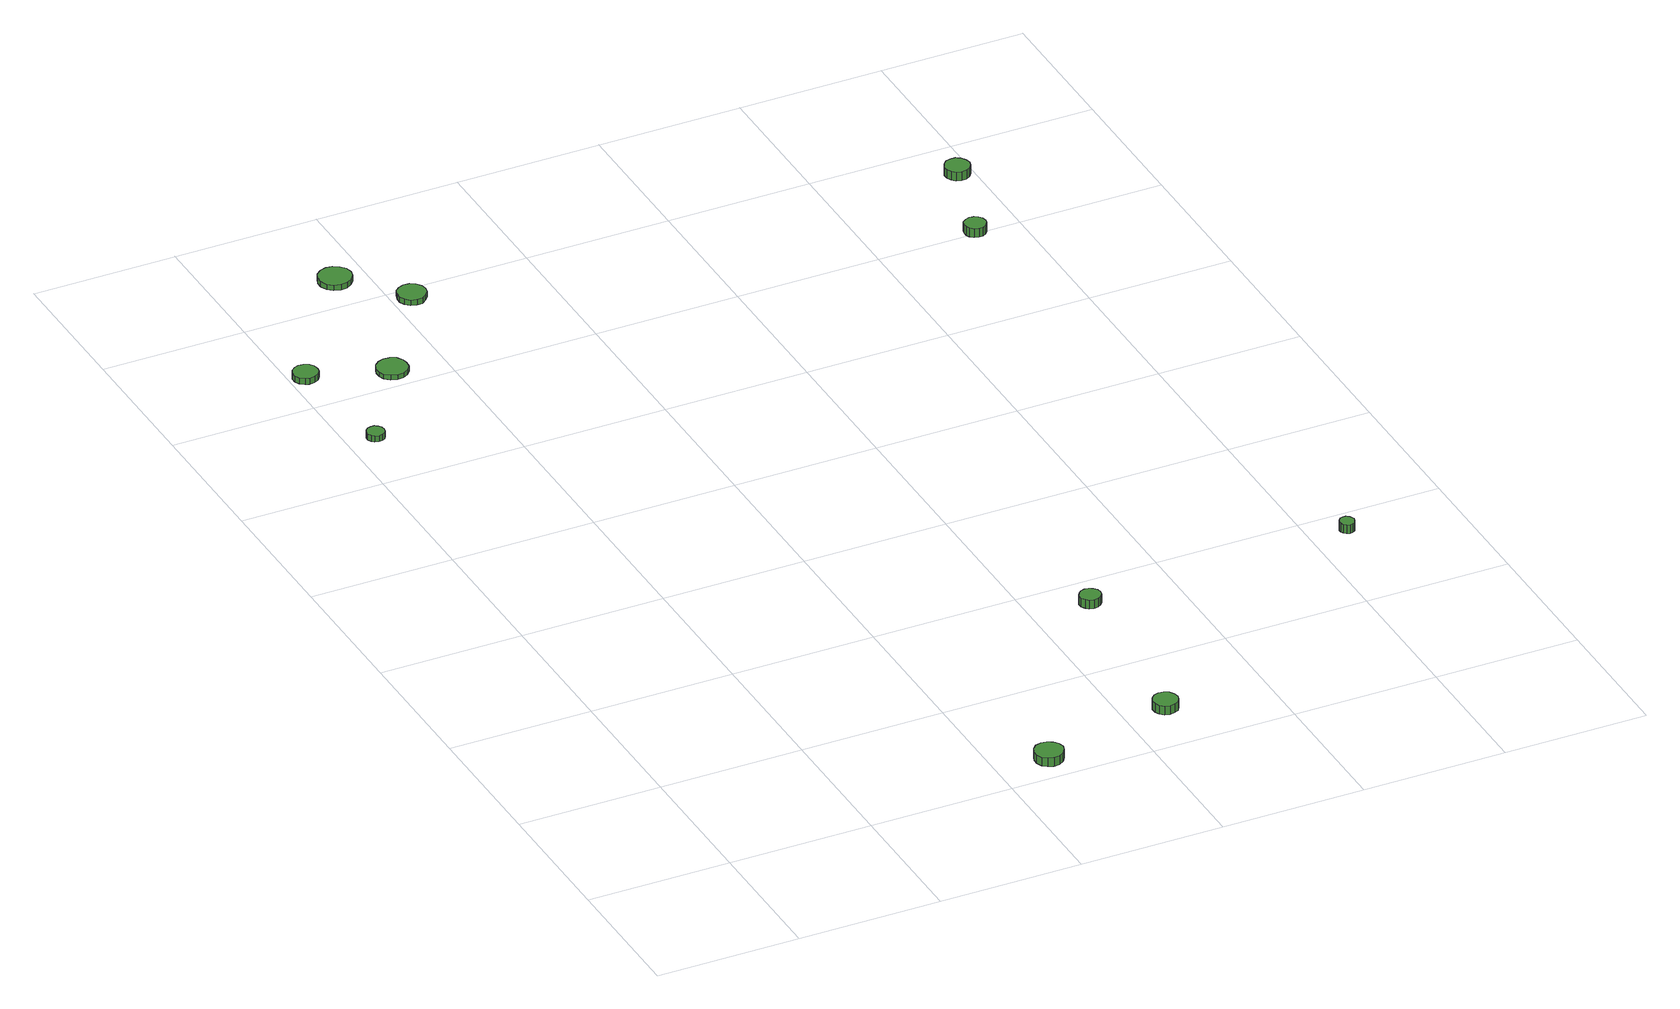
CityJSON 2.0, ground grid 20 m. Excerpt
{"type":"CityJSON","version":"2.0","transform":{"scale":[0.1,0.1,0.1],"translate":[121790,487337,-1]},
"CityObjects":{
"tree1":{"type":"SolitaryVegetationObject","attributes":{"function":"something"},"geometry":[{"type":"MultiSurface","lod":"1","boundaries":[[[0,1,2,3,4,5,6,7,8,9,10,11,12,13,14]],[[15,16,17,18,19,20,21,22,23,24,25,26,27,28,29]],[[0,29,28,1]],[[1,28,27,2]],[[2,27,26,3]],[[3,26,25,4]],[[4,25,24,5]],[[5,24,23,6]],[[6,23,22,7]],[[7,22,21,8]],[[8,21,20,9]],[[9,20,19,10]],[[10,19,18,11]],[[11,18,17,12]],[[12,17,16,13]],[[13,16,15,14]],[[14,15,29,0]]]}]},
"tree2":{"type":"SolitaryVegetationObject","attributes":{"function":"something"},"geometry":[{"type":"MultiSurface","lod":"1","boundaries":[[[30,31,32,33,34,35,36,37,38,39,40,41,42,43,44]],[[45,46,47,48,49,50,51,52,53,54,55,56,57,58,59]],[[30,59,58,31]],[[31,58,57,32]],[[32,57,56,33]],[[33,56,55,34]],[[34,55,54,35]],[[35,54,53,36]],[[36,53,52,37]],[[37,52,51,38]],[[38,51,50,39]],[[39,50,49,40]],[[40,49,48,41]],[[41,48,47,42]],[[42,47,46,43]],[[43,46,45,44]],[[44,45,59,30]]]}]},
"tree3":{"type":"SolitaryVegetationObject","attributes":{"function":"something"},"geometry":[{"type":"MultiSurface","lod":"1","boundaries":[[[60,61,62,63,64,65,66,67,68,69,70,71,72,73,74]],[[75,76,77,78,79,80,81,82,83,84,85,86,87,88,89]],[[60,89,88,61]],[[61,88,87,62]],[[62,87,86,63]],[[63,86,85,64]],[[64,85,84,65]],[[65,84,83,66]],[[66,83,82,67]],[[67,82,81,68]],[[68,81,80,69]],[[69,80,79,70]],[[70,79,78,71]],[[71,78,77,72]],[[72,77,76,73]],[[73,76,75,74]],[[74,75,89,60]]]}]},
"tree4":{"type":"SolitaryVegetationObject","attributes":{"function":"something"},"geometry":[{"type":"MultiSurface","lod":"1","boundaries":[[[90,91,92,93,94,95,96,97,98,99,100,101,102,103,104]],[[105,106,107,108,109,110,111,112,113,114,115,116,117,118,119]],[[90,119,118,91]],[[91,118,117,92]],[[92,117,116,93]],[[93,116,115,94]],[[94,115,114,95]],[[95,114,113,96]],[[96,113,112,97]],[[97,112,111,98]],[[98,111,110,99]],[[99,110,109,100]],[[100,109,108,101]],[[101,108,107,102]],[[102,107,106,103]],[[103,106,105,104]],[[104,105,119,90]]]}]},
"tree5":{"type":"SolitaryVegetationObject","attributes":{"function":"something"},"geometry":[{"type":"MultiSurface","lod":"1","boundaries":[[[120,121,122,123,124,125,126,127,128,129,130,131,132,133,134]],[[135,136,137,138,139,140,141,142,143,144,145,146,147,148,149]],[[120,149,148,121]],[[121,148,147,122]],[[122,147,146,123]],[[123,146,145,124]],[[124,145,144,125]],[[125,144,143,126]],[[126,143,142,127]],[[127,142,141,128]],[[128,141,140,129]],[[129,140,139,130]],[[130,139,138,131]],[[131,138,137,132]],[[132,137,136,133]],[[133,136,135,134]],[[134,135,149,120]]]}]},
"tree6":{"type":"SolitaryVegetationObject","attributes":{"function":"something"},"geometry":[{"type":"MultiSurface","lod":"1","boundaries":[[[150,151,152,153,154,155,156,157,158,159,160,161,162,163,164]],[[165,166,167,168,169,170,171,172,173,174,175,176,177,178,179]],[[150,179,178,151]],[[151,178,177,152]],[[152,177,176,153]],[[153,176,175,154]],[[154,175,174,155]],[[155,174,173,156]],[[156,173,172,157]],[[157,172,171,158]],[[158,171,170,159]],[[159,170,169,160]],[[160,169,168,161]],[[161,168,167,162]],[[162,167,166,163]],[[163,166,165,164]],[[164,165,179,150]]]}]},
"tree7":{"type":"SolitaryVegetationObject","attributes":{"function":"something"},"geometry":[{"type":"MultiSurface","lod":"1","boundaries":[[[180,181,182,183,184,185,186,187,188,189,190,191,192,193,194]],[[195,196,197,198,199,200,201,202,203,204,205,206,207,208,209]],[[180,209,208,181]],[[181,208,207,182]],[[182,207,206,183]],[[183,206,205,184]],[[184,205,204,185]],[[185,204,203,186]],[[186,203,202,187]],[[187,202,201,188]],[[188,201,200,189]],[[189,200,199,190]],[[190,199,198,191]],[[191,198,197,192]],[[192,197,196,193]],[[193,196,195,194]],[[194,195,209,180]]]}]},
"tree8":{"type":"SolitaryVegetationObject","attributes":{"function":"something"},"geometry":[{"type":"MultiSurface","lod":"1","boundaries":[[[210,211,212,213,214,215,216,217,218,219,220,221,222,223,224]],[[225,226,227,228,229,230,231,232,233,234,235,236,237,238,239]],[[210,239,238,211]],[[211,238,237,212]],[[212,237,236,213]],[[213,236,235,214]],[[214,235,234,215]],[[215,234,233,216]],[[216,233,232,217]],[[217,232,231,218]],[[218,231,230,219]],[[219,230,229,220]],[[220,229,228,221]],[[221,228,227,222]],[[222,227,226,223]],[[223,226,225,224]],[[224,225,239,210]]]}]},
"tree9":{"type":"SolitaryVegetationObject","attributes":{"function":"something"},"geometry":[{"type":"MultiSurface","lod":"1","boundaries":[[[240,241,242,243,244,245,246,247,248,249,250,251,252,253,254]],[[255,256,257,258,259,260,261,262,263,264,265,266,267,268,269]],[[240,269,268,241]],[[241,268,267,242]],[[242,267,266,243]],[[243,266,265,244]],[[244,265,264,245]],[[245,264,263,246]],[[246,263,262,247]],[[247,262,261,248]],[[248,261,260,249]],[[249,260,259,250]],[[250,259,258,251]],[[251,258,257,252]],[[252,257,256,253]],[[253,256,255,254]],[[254,255,269,240]]]}]},
"tree10":{"type":"SolitaryVegetationObject","attributes":{"function":"something"},"geometry":[{"type":"MultiSurface","lod":"1","boundaries":[[[270,271,272,273,274,275,276,277,278,279,280,281,282,283,284]],[[285,286,287,288,289,290,291,292,293,294,295,296,297,298,299]],[[270,299,298,271]],[[271,298,297,272]],[[272,297,296,273]],[[273,296,295,274]],[[274,295,294,275]],[[275,294,293,276]],[[276,293,292,277]],[[277,292,291,278]],[[278,291,290,279]],[[279,290,289,280]],[[280,289,288,281]],[[281,288,287,282]],[[282,287,286,283]],[[283,286,285,284]],[[284,285,299,270]]]}]},
"tree11":{"type":"SolitaryVegetationObject","attributes":{"function":"something"},"geometry":[{"type":"MultiSurface","lod":"1","boundaries":[[[300,301,302,303,304,305,306,307,308,309,310,311,312,313,314]],[[315,316,317,318,319,320,321,322,323,324,325,326,327,328,329]],[[300,329,328,301]],[[301,328,327,302]],[[302,327,326,303]],[[303,326,325,304]],[[304,325,324,305]],[[305,324,323,306]],[[306,323,322,307]],[[307,322,321,308]],[[308,321,320,309]],[[309,320,319,310]],[[310,319,318,311]],[[311,318,317,312]],[[312,317,316,313]],[[313,316,315,314]],[[314,315,329,300]]]}]}
},
"vertices":[
[53,1104,16],[52,1109,16],[49,1113,16],[45,1116,16],[40,1116,16],[35,1115,16],[31,1111,16],[29,1107,16],[29,1102,16],[31,1097,16],[35,1094,16],[40,1092,16],[45,1093,16],[49,1095,16],[52,1099,16],[52,1099,7],[49,1095,7],[45,1093,7],[40,1092,7],[35,1094,7],[31,1097,7],[29,1102,7],[29,1107,7],[31,1111,7],[35,1115,7],[40,1116,7],[45,1116,7],[49,1113,7],[52,1109,7],[53,1104,7],
[40,1270,16],[39,1277,16],[35,1283,16],[28,1286,16],[21,1287,16],[15,1285,16],[9,1280,16],[6,1274,16],[6,1267,16],[9,1260,16],[15,1255,16],[21,1253,16],[28,1254,16],[35,1257,16],[39,1263,16],[39,1263,7],[35,1257,7],[28,1254,7],[21,1253,7],[15,1255,7],[9,1260,7],[6,1267,7],[6,1274,7],[9,1280,7],[15,1285,7],[21,1287,7],[28,1286,7],[35,1283,7],[39,1277,7],[40,1270,7],
[486,28,31],[484,36,31],[479,42,31],[472,46,31],[464,47,31],[456,45,31],[450,39,31],[447,32,31],[447,24,31],[450,16,31],[456,11,31],[464,8,31],[472,9,31],[479,13,31],[484,20,31],[484,20,18],[479,13,18],[472,9,18],[464,8,18],[456,11,18],[450,16,18],[447,24,18],[447,32,18],[450,39,18],[456,45,18],[464,47,18],[472,46,18],[479,42,18],[484,36,18],[486,28,18],
[149,1235,14],[148,1243,14],[143,1251,14],[135,1255,14],[126,1256,14],[118,1253,14],[111,1247,14],[108,1239,14],[108,1231,14],[111,1223,14],[118,1217,14],[126,1214,14],[135,1215,14],[143,1219,14],[148,1226,14],[148,1226,7],[143,1219,7],[135,1215,7],[126,1214,7],[118,1217,7],[111,1223,7],[108,1231,7],[108,1239,7],[111,1247,7],[118,1253,7],[126,1256,7],[135,1255,7],[143,1251,7],[148,1243,7],[149,1235,7],
[180,1458,15],[178,1468,15],[172,1475,15],[164,1480,15],[155,1481,15],[146,1478,15],[139,1472,15],[135,1463,15],[135,1454,15],[139,1445,15],[146,1439,15],[155,1436,15],[164,1437,15],[172,1442,15],[178,1449,15],[178,1449,7],[172,1442,7],[164,1437,7],[155,1436,7],[146,1439,7],[139,1445,7],[135,1454,7],[135,1463,7],[139,1472,7],[146,1478,7],[155,1481,7],[164,1480,7],[172,1475,7],[178,1468,7],[180,1458,7],
[248,1381,15],[246,1389,15],[241,1396,15],[234,1400,15],[226,1401,15],[218,1398,15],[212,1393,15],[209,1385,15],[209,1377,15],[212,1370,15],[218,1364,15],[226,1362,15],[234,1362,15],[241,1367,15],[246,1373,15],[246,1373,7],[241,1367,7],[234,1362,7],[226,1362,7],[218,1364,7],[212,1370,7],[209,1377,7],[209,1385,7],[212,1393,7],[218,1398,7],[226,1401,7],[234,1400,7],[241,1396,7],[246,1389,7],[248,1381,7],
[670,72,30],[668,79,30],[664,85,30],[658,88,30],[651,89,30],[644,87,30],[639,82,30],[636,76,30],[636,68,30],[639,62,30],[644,57,30],[651,55,30],[658,56,30],[664,59,30],[668,65,30],[668,65,17],[664,59,17],[658,56,17],[651,55,17],[644,57,17],[639,62,17],[636,68,17],[636,76,17],[639,82,17],[644,87,17],[651,89,17],[658,88,17],[664,85,17],[668,79,17],[670,72,17],
[690,336,31],[689,341,31],[685,346,31],[680,349,31],[674,350,31],[668,348,31],[664,344,31],[661,339,31],[661,332,31],[664,327,31],[668,323,31],[674,321,31],[680,322,31],[685,325,31],[689,330,31],[689,330,18],[685,325,18],[680,322,18],[674,321,18],[668,323,18],[664,327,18],[661,332,18],[661,339,18],[664,344,18],[668,348,18],[674,350,18],[680,349,18],[685,346,18],[689,341,18],[690,336,18],
[1056,350,30],[1055,354,30],[1053,357,30],[1049,360,30],[1045,360,30],[1041,359,30],[1038,356,30],[1036,352,30],[1036,348,30],[1038,344,30],[1041,341,30],[1045,339,30],[1049,340,30],[1053,342,30],[1055,346,30],[1055,346,17],[1053,342,17],[1049,340,17],[1045,339,17],[1041,341,17],[1038,344,17],[1036,348,17],[1036,352,17],[1038,356,17],[1041,359,17],[1045,360,17],[1049,360,17],[1053,357,17],[1055,354,17],[1056,350,17],
[950,1197,26],[949,1203,26],[945,1208,26],[940,1211,26],[934,1212,26],[928,1210,26],[923,1206,26],[921,1200,26],[921,1194,26],[923,1189,26],[928,1185,26],[934,1183,26],[940,1183,26],[945,1186,26],[949,1191,26],[949,1191,13],[945,1186,13],[940,1183,13],[934,1183,13],[928,1185,13],[923,1189,13],[921,1194,13],[921,1200,13],[923,1206,13],[928,1210,13],[934,1212,13],[940,1211,13],[945,1208,13],[949,1203,13],[950,1197,13],
[991,1327,28],[989,1334,28],[985,1340,28],[979,1344,28],[972,1344,28],[965,1342,28],[960,1337,28],[957,1331,28],[957,1324,28],[960,1317,28],[965,1312,28],[972,1310,28],[979,1311,28],[985,1314,28],[989,1320,28],[989,1320,15],[985,1314,15],[979,1311,15],[972,1310,15],[965,1312,15],[960,1317,15],[957,1324,15],[957,1331,15],[960,1337,15],[965,1342,15],[972,1344,15],[979,1344,15],[985,1340,15],[989,1334,15],[991,1327,15]
]}
